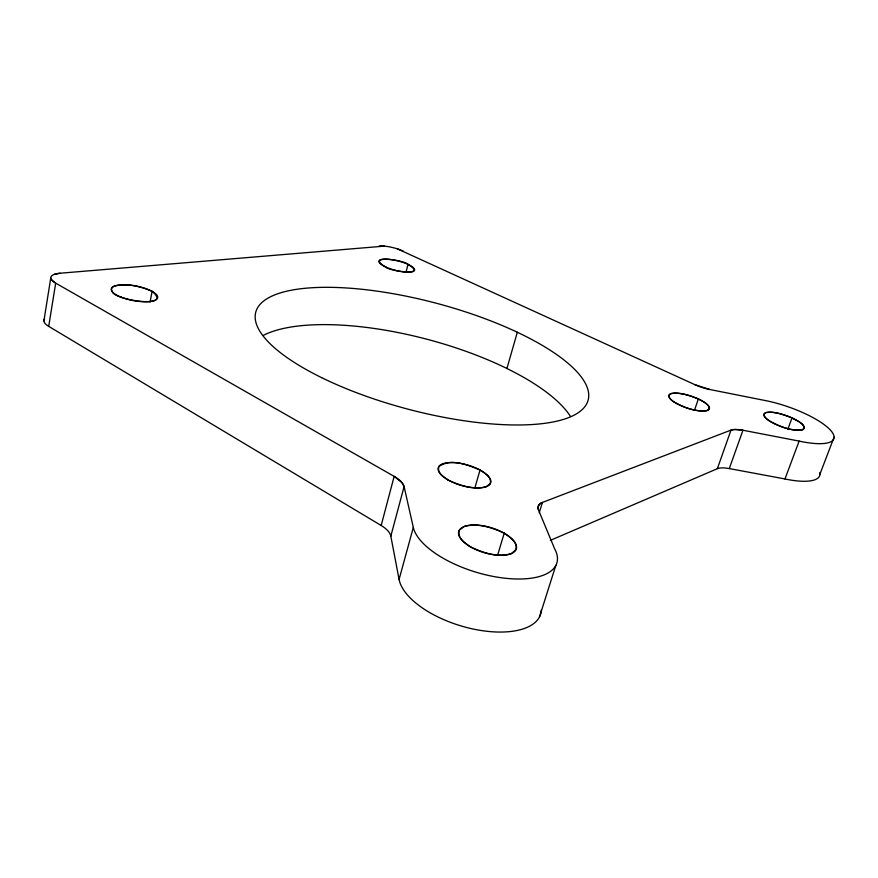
<?xml version="1.0" encoding="UTF-8"?>
<svg xmlns="http://www.w3.org/2000/svg" width="878" height="878" viewBox="0 0 878 878"><rect width="100%" height="100%" fill="white"/><g stroke="black" fill="none" stroke-linecap="round" stroke-linejoin="round"><path stroke-width="1.32" d="M50.77 277.92L43.9 320.887M541.287 610.034A73.818 34.571 17.1 0 1 472.814 628.955A73.818 34.571 17.1 0 1 399.084 579.447L390.82 536.14A28.184 12.654 14.3 0 0 381.173 525.494L48.707 326.364L55.687 283.133A24.002 7.441 9.9 0 1 60.077 273.234L384.41 246.125M150.072 302.076L152.081 291.331C140.414 286.327 126.981 282.87 114.37 286.151C111.572 287.04 110.672 289.575 112.472 291.869C113.778 299.782 174.031 309.462 152.081 291.331M406.031 272.18L408.007 264.399C405.208 260.294 364.524 254.302 385.299 266.791C388.197 271.082 429.243 276.899 408.007 264.399M381.173 525.494L394.156 476.381L55.687 283.133L51.561 279.819M390.82 536.14L404.099 486.577L401.872 482.582L394.156 476.381A28.579 11.82 14.4 0 1 404.099 486.577L413.318 527.437L399.084 579.447M506.913 368.519L517.34 332.213M474.789 488.212L480.036 469.993C467.667 464.945 451.369 458.107 439.022 466.383C436.267 472.924 444.4 477.171 448.548 480.244C460.028 485.523 473.231 489.858 485.929 486.829L490.22 483.745C492.273 477.05 484.338 473.121 480.036 469.993M497.606 555.214L504.202 533.22C491.998 527.458 477.775 522.761 464.264 526.471L459.403 530.147C456.626 537.819 465.307 543.054 470.345 546.785C482.823 552.756 497.574 557.793 511.391 553.601L515.913 549.683C517.899 541.858 509.405 536.974 504.202 533.22M539.246 512.73L542.417 502.435L731.001 430.11L734.688 429.518L742.964 430.242L799.123 441.096A53.097 14.981 19.3 0 0 831.246 431.065A53.097 14.981 19.3 0 0 765.704 400.631L709.775 389.503L694.915 384.685L397.427 248.88M539.52 616.817L555.829 565.421M694.432 410.476L698.361 398.963C689.79 395.682 680.494 392.06 671.154 393.607C666.117 395.473 671.198 400.247 673.689 401.729C683.71 407.425 695.606 412.265 707.328 410.487C713.54 405.921 701.346 400.774 698.361 398.963M717.348 468.698L731.001 430.11A22.455 6.783 19.3 0 1 742.964 430.242L729.278 468.578A22.213 7.309 19.7 0 0 717.348 468.698L550.352 540.365M787.851 429.21L792.022 417.917C783.681 414.855 774.659 411.003 765.605 412.715C761.193 415.448 767.438 419.41 769.633 421.045C779.576 426.346 791.21 431.647 802.733 429.66C807.398 424.129 795.128 420.233 792.022 417.917M729.278 468.578L784.976 478.96L799.123 441.096M820.008 473.966L834.1 437.156M53.997 274.463L60.077 273.234M538.521 510.019A27.898 11.063 18 0 1 542.417 502.435C539.322 503.478 537.095 506.804 538.521 510.019L554.655 548.827A74.904 32.321 16.9 0 1 499.165 577.45A74.904 32.321 16.9 0 1 413.318 527.437M48.707 326.364A23.728 8.012 9.4 0 1 44.635 318.824M379.186 246.027A17.79 4.555 14.3 0 1 403.309 251.119M709.775 389.503A20.172 5.619 18.2 0 1 694.915 384.685M819.876 472.584A52.559 16.177 19.7 0 1 784.976 478.96M263.466 335.297A170.025 59.089 14.7 0 1 426.686 339.171A170.025 59.089 14.7 0 1 570.327 416.194M468.314 545.534A30.071 12.95 16.9 0 0 515.968 549.749A30.071 12.95 16.9 0 0 478.312 525.176A30.071 12.95 16.9 0 0 468.314 545.534M771.564 422.23A21.357 6.025 19.3 0 0 804.127 428.53A21.357 6.025 19.3 0 0 776.514 412.912A21.357 6.025 19.3 0 0 771.564 422.23M321.622 377.639A171.89 54.82 14.8 0 0 587.525 401.97A171.89 54.82 14.8 0 0 356.775 288.774A171.89 54.82 14.8 0 0 321.622 377.639M448.131 480.014A27.273 10.712 16 0 0 490.604 483.087A27.273 10.712 16 0 0 454.76 462.618A27.273 10.712 16 0 0 448.131 480.014M676.653 403.573A21.357 6.289 18.3 0 0 709.314 409.005A21.357 6.289 18.3 0 0 681.416 393.673A21.357 6.289 18.3 0 0 676.653 403.573M385.914 267.066A18.427 4.873 14.3 0 0 414.493 270.468A18.427 4.873 14.3 0 0 389.832 259.372A18.427 4.873 14.3 0 0 385.914 267.066M121.219 297.203A23.618 7.408 10.7 0 0 157.656 297.84A23.618 7.408 10.7 0 0 124.599 284.779A23.618 7.408 10.7 0 0 121.219 297.203"/></g></svg>
